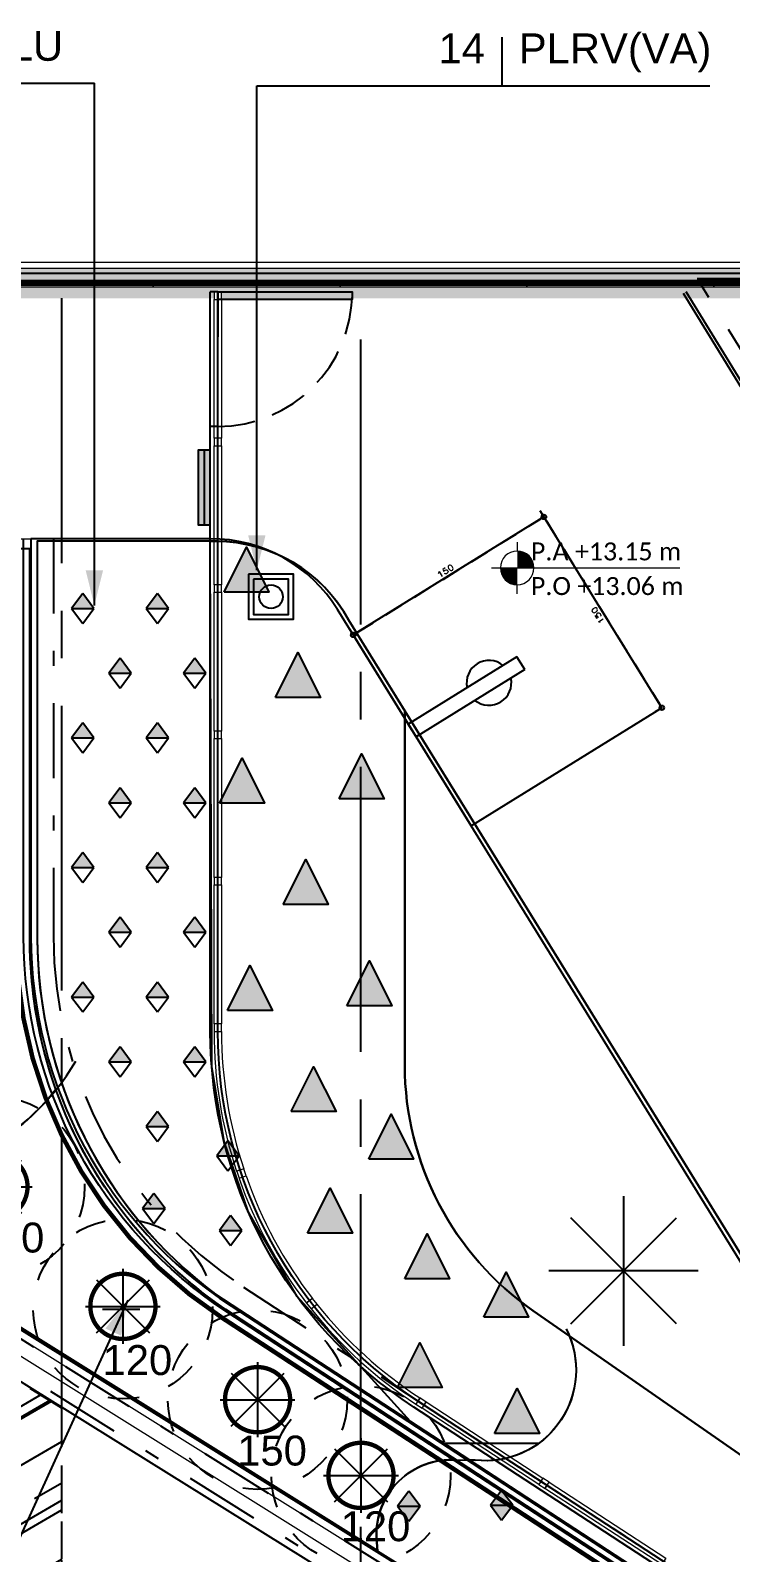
# Model space of a CAD drawing. Extents: x -14.2 to 52.3, y 2.5 to 90.9.
# Drawn here: x 0.9 to 5.59, y 34.2 to 44.37 of the extents above; entities that cross this region are included whole.
import ezdxf
from ezdxf.enums import TextEntityAlignment as Align

# ---------------------------------------------------------------- set-up
doc = ezdxf.new("R2010")
doc.units = 0
for name, pattern in [('HIDDEN', [0.375, 0.25, -0.125]), ('limpo_PINI-PSG-PE-0102-LAZ-R00$0$CENTER2', [28.575, 19.05, -3.175, 3.175, -3.175]), ('limpo_PINI-PSG-PE-0102-LAZ-R00$0$DASHDOT', [1, 0.5, -0.25, 0, -0.25]), ('limpo_PINI-PSG-PE-0102-LAZ-R00$0$HIDDEN', [0.375, 0.25, -0.125]), ('limpo_PINI-PSG-PE-0102-LAZ-R00$0$HIDDEN2', [0.1875, 0.125, -0.0625]), ('LINE-DASHED_1', [0.41664, 0.20828, -0.20836])]:
    doc.linetypes.add(name, pattern=pattern)
for name, color, linetype in [('A_htc_alv', 7, 'Continuous'), ('COPA GERAL', 118, 'HIDDEN'), ('FOR_CONTROL', 2, 'Continuous'), ('LEGENDA', 2, 'Continuous'), ('limpo_PINI-PSG-PE-0102-LAZ-R00$0$PA_CAIX', 1, 'Continuous'), ('limpo_PINI-PSG-PE-0102-LAZ-R00$0$PA_EQUI', 1, 'Continuous'), ('limpo_PINI-PSG-PE-0102-LAZ-R00$0$PA_ESTR', 181, 'limpo_PINI-PSG-PE-0102-LAZ-R00$0$CENTER2'), ('limpo_PINI-PSG-PE-0102-LAZ-R00$0$PA_EXTE_1', 1, 'Continuous'), ('limpo_PINI-PSG-PE-0102-LAZ-R00$0$PA_EXTE_2', 2, 'Continuous'), ('limpo_PINI-PSG-PE-0102-LAZ-R00$0$PA_EXTE_3', 3, 'Continuous'), ('limpo_PINI-PSG-PE-0102-LAZ-R00$0$PA_INST_ELET', 162, 'Continuous'), ('limpo_PINI-PSG-PE-0102-LAZ-R00$0$PA_INST_HIDR', 162, 'Continuous'), ('limpo_PINI-PSG-PE-0102-LAZ-R00$0$PA_PROJ_I', 2, 'limpo_PINI-PSG-PE-0102-LAZ-R00$0$DASHDOT'), ('limpo_PINI-PSG-PE-0102-LAZ-R00$0$PA_SOLI_7', 254, 'Continuous'), ('limpo_PINI-PSG-PE-0102-LAZ-R00$0$PA_TXTU', 11, 'Continuous'), ('limpo_PINI-PSG-PE-0102-LAZ-R00$0$XR_ARQT', 7, 'Continuous'), ('PLANTIO1', 2, 'Continuous'), ('XR_ARQT', 7, 'Continuous')]:
    doc.layers.add(name, color=color, linetype=linetype)
for name, color, linetype, lineweight in [('limpo_PINI-PSG-PE-0102-LAZ-R00$0$A-DETL', 1, 'Continuous', 5), ('limpo_PINI-PSG-PE-0102-LAZ-R00$0$A-GLAZ-CURT', 52, 'Continuous', 5), ('limpo_PINI-PSG-PE-0102-LAZ-R00$0$A-GLAZ-CWMG', 1, 'Continuous', 5), ('limpo_PINI-PSG-PE-0102-LAZ-R00$0$A-WALL', 1, 'Continuous', 5), ('limpo_PINI-PSG-PE-0102-LAZ-R00$0$G-ANNO-DIMS', 1, 'Continuous', 5), ('limpo_PINI-PSG-PE-0102-LAZ-R00$0$I-WALL', 2, 'Continuous', 5), ('limpo_PINI-PSG-PE-0102-LAZ-R00$0$S-BEAM', 12, 'Continuous', 5)]:
    doc.layers.add(name, color=color, linetype=linetype, lineweight=lineweight)
doc.layers.add('PA_VEGE_AUX2', color=6, linetype='Continuous', plot=False)
doc.styles.add('ARN_3', font='arialbd.ttf', dxfattribs={"width": 1.25, "height": 0.3})
doc.styles.add('limpo_PINI-PSG-PE-0102-LAZ-R00$0$Calibri_2', font='calibri.ttf', dxfattribs={"height": 0.22})
doc.styles.add('limpo_PINI-PSG-PE-0102-LAZ-R00$0$COTA', font='romans.shx', dxfattribs={"width": 1.25})
doc.styles.add('R80', font='arial.ttf', dxfattribs={"height": 0.2})
doc.styles.add('RMS_2', font='romans.shx', dxfattribs={"width": 1.25, "height": 0.2})
doc.styles.get("Standard").update_dxf_attribs({"font": 'arial.ttf'})
doc.dimstyles.new('limpo_PINI-PSG-PE-0102-LAZ-R00$0$PA25-ARQ_2', dxfattribs={"dimscale": 0.025, "dimtxt": 1.5, "dimasz": 1.25, "dimexe": 0, "dimexo": 2, "dimgap": 0.8, "dimtad": 1, "dimdec": 0, "dimlfac": 100, "dimdsep": 46, "dimtxsty": 'limpo_PINI-PSG-PE-0102-LAZ-R00$0$COTA', "dimblk": 'limpo_PINI-PSG-PE-0102-LAZ-R00$0$_Origin', "dimcen": 2.5, "dimclrd": 256, "dimclre": 256, "dimclrt": 2, "dimadec": 0, "dimazin": 0, "dimtfac": 1, "dimtdec": 0, "dimtix": 1, "dimtmove": 2, "dimatfit": 3, "dimldrblk": 'limpo_PINI-PSG-PE-0102-LAZ-R00$0$setaleader', "dimfxl": 0, "dimarcsym": 0})

# ---------------------------------------------------------------- blocks, each defined once
blk = doc.blocks.new('limpo_PINI-PSG-PE-0102-LAZ-R00$0$DUCHA_2')
for p, q in [((0.854, 0.05), (0, 0.05)), ((0, -0.05), (0, 0.05)), ((0.854, -0.05), (0.854, 0.05)), ((0.854, -0.05), (0, -0.05))]:
    blk.add_line(p, q)
for start, end in [(19.4712, 160.5288), (199.4712, 340.5288)]:
    blk.add_arc((0.604, 0), 0.15, start, end)
blk = doc.blocks.new('limpo_PINI-PSG-PE-0102-LAZ-R00$0$_Origin')
at = {"color": 0, "lineweight": -2}
blk.add_line((0, 0), (-1, 0), dxfattribs=at)
at = {"color": 14, "lineweight": -2}
blk.add_circle((0, 0), 0.5, dxfattribs=at)
blk = doc.blocks.new('*D151')
at = {"layer": 'Defpoints', "linetype": 'limpo_PINI-PSG-PE-0102-LAZ-R00$0$HIDDEN2', "lineweight": -2, "transparency": 16777216}
for p, q in [((-0.05, 1.5), (0, 1.5)), ((0, 1.46875), (0, 0.03125)), ((-0.05, 0), (0, 0))]:
    blk.add_line(p, q, dxfattribs=at)
at = {"layer": 'Defpoints', "color": 0, "linetype": 'limpo_PINI-PSG-PE-0102-LAZ-R00$0$HIDDEN2', "transparency": 16777216}
for p in [(0, 1.5), (0, 0), (0, 0)]:
    blk.add_point(p, dxfattribs=at)
at = {"layer": 'Defpoints', "linetype": 'limpo_PINI-PSG-PE-0102-LAZ-R00$0$HIDDEN2', "lineweight": -2, "transparency": 16777216, "xscale": 0.03125, "yscale": 0.03125, "zscale": 0.03125}
for p, rotation in [((0, 1.5), 90), ((0, 0), 270)]:
    blk.add_blockref('limpo_PINI-PSG-PE-0102-LAZ-R00$0$_Origin', p, dxfattribs=dict(at, rotation=rotation))
at = {"layer": 'Defpoints', "color": 2, "linetype": 'limpo_PINI-PSG-PE-0102-LAZ-R00$0$HIDDEN2', "transparency": 16777216, "insert": (-0.03875, 0.75), "char_height": 0.0375, "attachment_point": 5, "rotation": 90, "style": 'limpo_PINI-PSG-PE-0102-LAZ-R00$0$COTA'}
blk.add_mtext('150', dxfattribs=at)
blk = doc.blocks.new('limpo_PINI-PSG-PE-0102-LAZ-R00$0$setaleader')
h = blk.add_hatch(color=12)
h.paths.add_polyline_path([(-0.11, 0), (0, 0), (-1.05, 1.05), (-1.05, 0.69)])
h.paths.add_polyline_path([(0, 0), (-0.11, 0), (-1.05, -0.69), (-1.05, -1.05)])
at = {"color": 12}
blk.add_line((0, 0), (-1, 0), dxfattribs=at)
blk = doc.blocks.new('*D150')
at = {"layer": 'Defpoints', "linetype": 'limpo_PINI-PSG-PE-0102-LAZ-R00$0$HIDDEN2', "lineweight": -2, "transparency": 16777216}
for p, q in [((-1.5, 1.55), (-1.5, 1.5)), ((0, 1.55), (0, 1.5)), ((-1.46875, 1.5), (-0.03125, 1.5))]:
    blk.add_line(p, q, dxfattribs=at)
at = {"layer": 'Defpoints', "color": 0, "linetype": 'limpo_PINI-PSG-PE-0102-LAZ-R00$0$HIDDEN2', "transparency": 16777216}
for p in [(-1.5, 1.5), (0, 1.5), (0, 1.5)]:
    blk.add_point(p, dxfattribs=at)
at = {"layer": 'Defpoints', "linetype": 'limpo_PINI-PSG-PE-0102-LAZ-R00$0$HIDDEN2', "lineweight": -2, "transparency": 16777216, "xscale": 0.03125, "yscale": 0.03125, "zscale": 0.03125, "rotation": 180}
blk.add_blockref('limpo_PINI-PSG-PE-0102-LAZ-R00$0$_Origin', (-1.5, 1.5), dxfattribs=at)
at = {"layer": 'Defpoints', "linetype": 'limpo_PINI-PSG-PE-0102-LAZ-R00$0$HIDDEN2', "lineweight": -2, "transparency": 16777216, "xscale": 0.03125, "yscale": 0.03125, "zscale": 0.03125}
blk.add_blockref('limpo_PINI-PSG-PE-0102-LAZ-R00$0$_Origin', (0, 1.5), dxfattribs=at)
at = {"layer": 'Defpoints', "color": 2, "linetype": 'limpo_PINI-PSG-PE-0102-LAZ-R00$0$HIDDEN2', "transparency": 16777216, "insert": (-0.75, 1.53875), "char_height": 0.0375, "attachment_point": 5, "style": 'limpo_PINI-PSG-PE-0102-LAZ-R00$0$COTA'}
blk.add_mtext('150', dxfattribs=at)
blk = doc.blocks.new('limpo_PINI-PSG-PE-0102-LAZ-R00$0$AVISO GRADIL PISCINA')
at = {"layer": 'limpo_PINI-PSG-PE-0102-LAZ-R00$0$PA_SOLI_7', "ltscale": 5}
h = blk.add_hatch(color=256, dxfattribs=at)
h.dxf.hatch_style = 1
h.paths.add_polyline_path([(-0.25, -0.041), (0.25, -0.041), (0.25, 0.041), (-0.25, 0.041)])
at = {"layer": 'limpo_PINI-PSG-PE-0102-LAZ-R00$0$PA_EXTE_1'}
blk.add_line((-0.25, 0), (0.25, 0), dxfattribs=at)
blk.add_lwpolyline([(-0.25, 0.041), (-0.25, -0.041), (0.25, -0.041), (0.25, 0.041)], close=True, dxfattribs=at)
blk = doc.blocks.new('limpo_PINI-PSG-PE-0102-LAZ-R00$0$BOTÃO ANTIPÂNICO')
at = {"layer": 'limpo_PINI-PSG-PE-0102-LAZ-R00$0$PA_INST_ELET'}
h = blk.add_hatch(dxfattribs=at)
h.set_pattern_fill('ANGLE', color=256, scale=0.789474)
h.set_pattern_definition([(0, (-310.548, -402.436), (0, 5.514474), [4.010526, -1.50395]), (90, (-310.548, -402.436), (-5.514474, 3e-16), [4.010526, -1.50395])])
edge = h.paths.add_edge_path()
edge.add_arc((0, 0), 0.0789, 0, 360)
for points in [[(-0.15, 0.15), (-0.15, -0.15), (0.15, -0.15), (0.15, 0.15)], [(-0.118, 0.118), (-0.118, -0.118), (0.118, -0.118), (0.118, 0.118)]]:
    blk.add_lwpolyline(points, close=True, dxfattribs=at)
blk.add_circle((0, 0), 0.0789, dxfattribs=at)
blk = doc.blocks.new('limpo_PINI-PSG-PE-0102-LAZ-R00$0$PINI-EST-PE-1101-TQR-R20_rvt-1-5PPE_008_LAZER__P_A_0_09_')
at = {"layer": 'limpo_PINI-PSG-PE-0102-LAZ-R00$0$S-BEAM'}
h = blk.add_hatch(color=50, dxfattribs=at)
h.paths.add_polyline_path([(36620, 18460), (37086, 18460), (37086, 18537), (-15140, 18537), (-15238, 18533), (-15331, 18494), (-15322, 18464), (-15335, 18460), (-6270, 18460), (-6270, 18503), (-6220, 18503), (-6220, 18460), (32600, 18460)])
h.paths.add_polyline_path([(-15199, 18550), (-15129, 18552), (-15151, 18552), (-15199, 18550)])
h.paths.add_polyline_path([(37073, 18582), (37086, 18582), (37086, 18660), (-14942, 18660), (-15123, 18582), (36620, 18582)])
at = {"layer": 'limpo_PINI-PSG-PE-0102-LAZ-R00$0$S-BEAM', "color": 55, "lineweight": 18}
blk.add_line((37086, 18660), (-14942, 18660), dxfattribs=at)
blk = doc.blocks.new('limpo_PINI-PSG-PE-0102-LAZ-R00$0$Parede básica _ DAA_GDC_VID_INFTY - ___-2043452-5PPE_008_LAZER__P_A_0_09_')
at = {"layer": 'limpo_PINI-PSG-PE-0102-LAZ-R00$0$A-WALL'}
for p, q in [((-7927, 18568), (-7927, 18582)), ((-7927, 18582), (-6677, 18582)), ((-7927, 18537), (-7927, 18552)), ((-7927, 18537), (-6677, 18537)), ((-6677, 18582), (-6677, 18568)), ((-6677, 18552), (-6677, 18537))]:
    blk.add_line(p, q, dxfattribs=at)
blk = doc.blocks.new('limpo_PINI-PSG-PE-0102-LAZ-R00$0$Parede básica _ DAA_GDC_VID_INFTY - ___-2043453-5PPE_008_LAZER__P_A_0_09_')
at = {"layer": 'limpo_PINI-PSG-PE-0102-LAZ-R00$0$A-WALL'}
for p, q in [((-6677, 18568), (-6677, 18582)), ((-6677, 18582), (-5427, 18582)), ((-6677, 18537), (-6677, 18552)), ((-6677, 18537), (-5427, 18537)), ((-5427, 18582), (-5427, 18568)), ((-5427, 18552), (-5427, 18537))]:
    blk.add_line(p, q, dxfattribs=at)
blk = doc.blocks.new('limpo_PINI-PSG-PE-0102-LAZ-R00$0$Parede básica _ DAA_GDC_VID_INFTY - ___-2043454-5PPE_008_LAZER__P_A_0_09_')
at = {"layer": 'limpo_PINI-PSG-PE-0102-LAZ-R00$0$A-WALL'}
for p, q in [((-5427, 18568), (-5427, 18582)), ((-5427, 18582), (-4177, 18582)), ((-5427, 18537), (-5427, 18552)), ((-5427, 18537), (-4177, 18537)), ((-4177, 18582), (-4177, 18568)), ((-4177, 18552), (-4177, 18537))]:
    blk.add_line(p, q, dxfattribs=at)
blk = doc.blocks.new('limpo_PINI-PSG-PE-0102-LAZ-R00$0$Parede básica _ DAA_GDC_VID_INFTY - ___-2043455-5PPE_008_LAZER__P_A_0_09_')
at = {"layer": 'limpo_PINI-PSG-PE-0102-LAZ-R00$0$A-WALL'}
for p, q in [((-4177, 18568), (-4177, 18582)), ((-4177, 18582), (-2927, 18582)), ((-4177, 18537), (-4177, 18552)), ((-4177, 18537), (-2927, 18537)), ((-2927, 18582), (-2927, 18568)), ((-2927, 18552), (-2927, 18537))]:
    blk.add_line(p, q, dxfattribs=at)
blk = doc.blocks.new('limpo_PINI-PSG-PE-0102-LAZ-R00$0$Parede básica _ DAA_GDC_VID_INFTY - ___-2043456-5PPE_008_LAZER__P_A_0_09_')
at = {"layer": 'limpo_PINI-PSG-PE-0102-LAZ-R00$0$A-WALL'}
for p, q in [((-2927, 18568), (-2927, 18582)), ((-2927, 18582), (-1677, 18582)), ((-2927, 18537), (-2927, 18552)), ((-2927, 18537), (-1677, 18537)), ((-1677, 18582), (-1677, 18568)), ((-1677, 18552), (-1677, 18537))]:
    blk.add_line(p, q, dxfattribs=at)
blk = doc.blocks.new('limpo_PINI-PSG-PE-0102-LAZ-R00$0$Montante retangular - 50 x 50-2589585-5PPE_008_LAZER__P_A_0_09_')
at = {"layer": 'limpo_PINI-PSG-PE-0102-LAZ-R00$0$A-GLAZ-CWMG'}
for p, q in [((-6270, 18453), (-6220, 18453)), ((-6270, 17524), (-6270, 18453)), ((-6220, 18453), (-6220, 17524)), ((-6220, 17524), (-6270, 17524))]:
    blk.add_line(p, q, dxfattribs=at)
blk = doc.blocks.new('limpo_PINI-PSG-PE-0102-LAZ-R00$0$Montante retangular - 50 x 50-2415401-5PPE_008_LAZER__P_A_0_09_')
at = {"layer": 'limpo_PINI-PSG-PE-0102-LAZ-R00$0$A-GLAZ-CWMG'}
for p, q in [((-50, -25), (-50, 25)), ((-50, 25), (0, 25)), ((0, 25), (0, -25)), ((0, -25), (-50, -25))]:
    blk.add_line(p, q, dxfattribs=at)
blk = doc.blocks.new('limpo_PINI-PSG-PE-0102-LAZ-R00$0$Montante retangular - 50 x 50-2415402-5PPE_008_LAZER__P_A_0_09_')
at = {"layer": 'limpo_PINI-PSG-PE-0102-LAZ-R00$0$A-GLAZ-CWMG'}
for p, q in [((0, 25), (-50, 25)), ((-50, 25), (-50, -25)), ((0, -25), (0, 25)), ((-50, -25), (0, -25))]:
    blk.add_line(p, q, dxfattribs=at)
blk = doc.blocks.new('limpo_PINI-PSG-PE-0102-LAZ-R00$0$Montante retangular - 50 x 50-2415400-5PPE_008_LAZER__P_A_0_09_')
at = {"layer": 'limpo_PINI-PSG-PE-0102-LAZ-R00$0$A-GLAZ-CWMG'}
for p, q in [((-25, -25), (-25, 25)), ((-25, 25), (25, 25)), ((25, 25), (25, -25)), ((25, -25), (-25, -25))]:
    blk.add_line(p, q, dxfattribs=at)
blk = doc.blocks.new('limpo_PINI-PSG-PE-0102-LAZ-R00$0$Montante retangular - 50 x 50-2589560-5PPE_008_LAZER__P_A_0_09_')
at = {"layer": 'limpo_PINI-PSG-PE-0102-LAZ-R00$0$A-GLAZ-CWMG'}
for p, q in [((-1589, 8895), (-1562, 8937)), ((-808, 8386), (-1589, 8895)), ((-1562, 8937), (-781, 8428)), ((-781, 8428), (-808, 8386))]:
    blk.add_line(p, q, dxfattribs=at)
blk = doc.blocks.new('limpo_PINI-PSG-PE-0102-LAZ-R00$0$Parede básica _ DAA_VID - CINZA 2 - ___-2387476-5PPE_008_LAZER__P_A_0_09_')
at = {"layer": 'limpo_PINI-PSG-PE-0102-LAZ-R00$0$A-WALL'}
for p, q in [((-6103, 12577), (-6056, 12594)), ((-5612, 11774), (-5651, 11744))]:
    blk.add_line(p, q, dxfattribs=at)
for radius in [2975, 2925]:
    blk.add_arc((-3295, 13559), radius, 199.2792, 217.6126, dxfattribs=at)
blk = doc.blocks.new('limpo_PINI-PSG-PE-0102-LAZ-R00$0$Parede básica _ DAA_VID - CINZA 2 - ___-2387478-5PPE_008_LAZER__P_A_0_09_')
at = {"layer": 'limpo_PINI-PSG-PE-0102-LAZ-R00$0$A-WALL'}
for p, q in [((-6270, 13559), (-6220, 13559)), ((-6071, 12640), (-6119, 12624))]:
    blk.add_line(p, q, dxfattribs=at)
for radius in [2975, 2925]:
    blk.add_arc((-3295, 13559), radius, 180, 198.3201, dxfattribs=at)
blk = doc.blocks.new('limpo_PINI-PSG-PE-0102-LAZ-R00$0$Montante retangular - 50 x 50-2415403-5PPE_008_LAZER__P_A_0_09_')
at = {"layer": 'limpo_PINI-PSG-PE-0102-LAZ-R00$0$A-GLAZ-CWMG'}
for p, q in [((-25, -25), (-25, 25)), ((-25, 25), (25, 25)), ((25, 25), (25, -25)), ((25, -25), (-25, -25))]:
    blk.add_line(p, q, dxfattribs=at)
blk = doc.blocks.new('limpo_PINI-PSG-PE-0102-LAZ-R00$0$Parede básica _ DAA_VID - CINZA 2 - ___-2589719-5PPE_008_LAZER__P_A_0_09_')
at = {"layer": 'limpo_PINI-PSG-PE-0102-LAZ-R00$0$A-WALL'}
for p, q in [((-5621, 11704), (-5582, 11736)), ((-4892, 11109), (-4920, 11067))]:
    blk.add_line(p, q, dxfattribs=at)
for radius in [2975, 2925]:
    blk.add_arc((-3295, 13559), radius, 218.5717, 236.8918, dxfattribs=at)
blk = doc.blocks.new('limpo_PINI-PSG-PE-0102-LAZ-R00$0$Elevações de ponto - M_Cota de elevação - Alvo preenchido-23738-5PPE_008_LAZER__P_A_0_09_')
at = {"layer": 'limpo_PINI-PSG-PE-0102-LAZ-R00$0$G-ANNO-DIMS'}
h = blk.add_hatch(color=256, dxfattribs=at)
edge = h.paths.add_edge_path()
edge.add_line((0, 0), (-1.5, 0))
edge.add_arc((0, 0), 1.5, 90, 180, ccw=False)
edge.add_line((0, 1.5), (0, 0))
h = blk.add_hatch(color=256, dxfattribs=at)
edge = h.paths.add_edge_path()
edge.add_line((0, 0), (1.5, 0))
edge.add_arc((0, 0), 1.5, 270, 360, ccw=False)
edge.add_line((0, -1.5), (0, 0))
for p, q in [((0, 2.3), (0, 1.5)), ((-2.3, 0), (14.5, 0)), ((0, -2.3), (0, -1.5))]:
    blk.add_line(p, q, dxfattribs=at)
blk.add_circle((0, 0), 1.5, dxfattribs=at)
blk = doc.blocks.new('limpo_PINI-PSG-PE-0102-LAZ-R00$0$A$C745163c0')
at = {"layer": 'limpo_PINI-PSG-PE-0102-LAZ-R00$0$A-DETL', "color": 1}
blk.add_line((3102, 21215), (-20790, 21215), dxfattribs=at)
at = {"layer": 'limpo_PINI-PSG-PE-0102-LAZ-R00$0$A-WALL', "color": 170, "lineweight": 40}
for p, q in [((-8607, 21083), (-13607, 21083)), ((-13607, 21068), (-8607, 21068)), ((-12357, 21068), (-12357, 21083)), ((-11107, 21068), (-11107, 21083)), ((-9857, 21068), (-9857, 21083)), ((-8607, 21068), (-8607, 21083)), ((-3607, 21083), (-8607, 21083)), ((-8607, 21068), (-3607, 21068))]:
    blk.add_line(p, q, dxfattribs=at)
at = {"layer": 'limpo_PINI-PSG-PE-0102-LAZ-R00$0$A-WALL'}
for p, q in [((-17124, 19368), (-13175, 19368)), ((-7021, 10141), (-18357, 17208)), ((-18302, 17232), (-6994, 10184)), ((-6534, 10722), (-11863, 14197))]:
    blk.add_line(p, q, dxfattribs=at)
for radius in [3000, 2950]:
    blk.add_arc((-10225, 16710), radius, 180, 236.8918, dxfattribs=at)
at = {"layer": 'limpo_PINI-PSG-PE-0102-LAZ-R00$0$I-WALL'}
blk.add_line((-7074, 10056), (-18377, 17102), dxfattribs=at)
at = {"lineweight": 5}
blk.add_blockref('limpo_PINI-PSG-PE-0102-LAZ-R00$0$PINI-EST-PE-1101-TQR-R20_rvt-1-5PPE_008_LAZER__P_A_0_09_', (-5680, 2515), dxfattribs=at)
at = {"layer": 'limpo_PINI-PSG-PE-0102-LAZ-R00$0$A-GLAZ-CURT'}
for name in ['limpo_PINI-PSG-PE-0102-LAZ-R00$0$Parede básica _ DAA_GDC_VID_INFTY - ___-2043452-5PPE_008_LAZER__P_A_0_09_', 'limpo_PINI-PSG-PE-0102-LAZ-R00$0$Parede básica _ DAA_GDC_VID_INFTY - ___-2043453-5PPE_008_LAZER__P_A_0_09_', 'limpo_PINI-PSG-PE-0102-LAZ-R00$0$Parede básica _ DAA_GDC_VID_INFTY - ___-2043454-5PPE_008_LAZER__P_A_0_09_', 'limpo_PINI-PSG-PE-0102-LAZ-R00$0$Parede básica _ DAA_GDC_VID_INFTY - ___-2043455-5PPE_008_LAZER__P_A_0_09_', 'limpo_PINI-PSG-PE-0102-LAZ-R00$0$Parede básica _ DAA_GDC_VID_INFTY - ___-2043456-5PPE_008_LAZER__P_A_0_09_', 'limpo_PINI-PSG-PE-0102-LAZ-R00$0$Parede básica _ DAA_VID - CINZA 2 - ___-2387478-5PPE_008_LAZER__P_A_0_09_', 'limpo_PINI-PSG-PE-0102-LAZ-R00$0$Parede básica _ DAA_VID - CINZA 2 - ___-2387476-5PPE_008_LAZER__P_A_0_09_', 'limpo_PINI-PSG-PE-0102-LAZ-R00$0$Parede básica _ DAA_VID - CINZA 2 - ___-2589719-5PPE_008_LAZER__P_A_0_09_']:
    blk.add_blockref(name, (-5680, 2515), dxfattribs=at)
at = {"layer": 'limpo_PINI-PSG-PE-0102-LAZ-R00$0$A-GLAZ-CWMG', "extrusion": (0, 0, -1)}
for name, p, rotation in [('limpo_PINI-PSG-PE-0102-LAZ-R00$0$Montante retangular - 50 x 50-2415401-5PPE_008_LAZER__P_A_0_09_', (11925, 21018), 90), ('limpo_PINI-PSG-PE-0102-LAZ-R00$0$Montante retangular - 50 x 50-2415400-5PPE_008_LAZER__P_A_0_09_', (11925, 20014), 90), ('limpo_PINI-PSG-PE-0102-LAZ-R00$0$Montante retangular - 50 x 50-2415400-5PPE_008_LAZER__P_A_0_09_', (11925, 19035), 90), ('limpo_PINI-PSG-PE-0102-LAZ-R00$0$Montante retangular - 50 x 50-2415400-5PPE_008_LAZER__P_A_0_09_', (11925, 18057), 90), ('limpo_PINI-PSG-PE-0102-LAZ-R00$0$Montante retangular - 50 x 50-2415400-5PPE_008_LAZER__P_A_0_09_', (11925, 17078), 90), ('limpo_PINI-PSG-PE-0102-LAZ-R00$0$Montante retangular - 50 x 50-2415403-5PPE_008_LAZER__P_A_0_09_', (11767, 15124), 251.2001797738823), ('limpo_PINI-PSG-PE-0102-LAZ-R00$0$Montante retangular - 50 x 50-2415403-5PPE_008_LAZER__P_A_0_09_', (11296, 14254), 231.9080169416932), ('limpo_PINI-PSG-PE-0102-LAZ-R00$0$Montante retangular - 50 x 50-2415400-5PPE_008_LAZER__P_A_0_09_', (9743, 13053), 213.1081967155757)]:
    blk.add_blockref(name, p, dxfattribs=dict(at, rotation=rotation))
at = {"layer": 'limpo_PINI-PSG-PE-0102-LAZ-R00$0$A-GLAZ-CWMG'}
for name, p in [('limpo_PINI-PSG-PE-0102-LAZ-R00$0$Montante retangular - 50 x 50-2589585-5PPE_008_LAZER__P_A_0_09_', (-5680, 2515)), ('limpo_PINI-PSG-PE-0102-LAZ-R00$0$Montante retangular - 50 x 50-2589585-5PPE_008_LAZER__P_A_0_09_', (-5680, 1536)), ('limpo_PINI-PSG-PE-0102-LAZ-R00$0$Montante retangular - 50 x 50-2589585-5PPE_008_LAZER__P_A_0_09_', (-5680, 558)), ('limpo_PINI-PSG-PE-0102-LAZ-R00$0$Montante retangular - 50 x 50-2589585-5PPE_008_LAZER__P_A_0_09_', (-5680, -421)), ('limpo_PINI-PSG-PE-0102-LAZ-R00$0$Montante retangular - 50 x 50-2589585-5PPE_008_LAZER__P_A_0_09_', (-5680, -1400)), ('limpo_PINI-PSG-PE-0102-LAZ-R00$0$Montante retangular - 50 x 50-2589560-5PPE_008_LAZER__P_A_0_09_', (-8969, 4660)), ('limpo_PINI-PSG-PE-0102-LAZ-R00$0$Montante retangular - 50 x 50-2589560-5PPE_008_LAZER__P_A_0_09_', (-8147, 4124))]:
    blk.add_blockref(name, p, dxfattribs=at)
for p, rotation in [((-11925, 16074), 270), ((-10586, 13603), 146.8918032844242)]:
    blk.add_blockref('limpo_PINI-PSG-PE-0102-LAZ-R00$0$Montante retangular - 50 x 50-2415402-5PPE_008_LAZER__P_A_0_09_', p, dxfattribs=dict(at, rotation=rotation))
at = {"layer": 'limpo_PINI-PSG-PE-0102-LAZ-R00$0$G-ANNO-DIMS', "extrusion": (0, 0, -1), "xscale": 74.99999999999996, "yscale": 74.99999999999996, "zscale": 74.99999999999996, "rotation": 180}
blk.add_blockref('limpo_PINI-PSG-PE-0102-LAZ-R00$0$Elevações de ponto - M_Cota de elevação - Alvo preenchido-23738-5PPE_008_LAZER__P_A_0_09_', (9922, 19173), dxfattribs=at)
at = {"layer": 'limpo_PINI-PSG-PE-0102-LAZ-R00$0$G-ANNO-DIMS', "insert": (-9830, 19343), "char_height": 120, "width": 1240.98, "attachment_point": 1, "line_spacing_factor": 1.158048, "style": 'limpo_PINI-PSG-PE-0102-LAZ-R00$0$Calibri_2'}
blk.add_mtext('P.A +13.15 m\\PP.O +13.06 m', dxfattribs=at)
blk = doc.blocks.new('PL01')
at = {"layer": 'PLANTIO1'}
for p, q in [((0, 0.5), (0, -0.5)), ((-0.354, -0.354), (0.354, 0.354)), ((0.354, -0.354), (-0.354, 0.354)), ((0.5, 0), (-0.5, 0))]:
    blk.add_line(p, q, dxfattribs=at)
blk.add_lwpolyline([(-0.179, 0.019, 0.1, 0.1, 1), (-0.179, 0.019, 0, 0, 0)], format="xyseb", dxfattribs=at)
blk = doc.blocks.new('PL52')
at = {"layer": 'PLANTIO1'}
for p, q in [((0, 0.1), (-0.075, 0)), ((-0.075, 0), (0, -0.1)), ((-0.075, 0), (0.075, 0)), ((0.075, 0), (0, 0.1)), ((0, -0.1), (0.075, 0))]:
    blk.add_line(p, q, dxfattribs=at)
blk.add_lwpolyline([(-0.107, -0.018, 0.1, 0.1, 1), (-0.107, -0.018, 0, 0, 0)], format="xyseb", dxfattribs=at)
for points in [[(0, 0.1), (-0.075, 0), (0.075, 0)], [(-0.075, 0), (0.075, 0), (0, -0.1)]]:
    blk.add_solid(points, dxfattribs=at)
blk = doc.blocks.new('SETA')
blk.add_solid([(0, 0), (0.234, -0.058), (0.234, 0.058)])
blk = doc.blocks.new('PL36')
at = {"layer": 'PLANTIO1'}
blk.add_lwpolyline([(-0.15, -0.1), (0, 0.2), (0.15, -0.1)], close=True, dxfattribs=at)
blk.add_lwpolyline([(-0.107, 0.032, 0.1, 0.1, 1), (-0.107, 0.032, 0, 0, 0)], format="xyseb", dxfattribs=at)
blk.add_solid([(-0.15, -0.1), (0.15, -0.1), (0, 0.2)], dxfattribs=at)
blk = doc.blocks.new('SBTITU')
at = {"color": 4, "style": 'ARN_3', "width": 1.25}
blk.add_attdef('TÍTULO', (0.46, -4.18), '', height=3, dxfattribs=at)
at = {"color": 2, "style": 'RMS_2', "width": 1.25}
blk.add_attdef('ESCALA', (0.1, -8.66), '', height=2, dxfattribs=at)
blk = doc.blocks.new('*U63')
for p, q in [((0, 0.137), (0, -0.137)), ((-0.137, 0), (0.137, 0))]:
    blk.add_line(p, q)
at = {"linetype": 'LINE-DASHED_1'}
blk.add_circle((0, 0), 0.6, dxfattribs=at)
ref = blk.add_blockref('SBTITU', (-0.173, 0.095), dxfattribs=dict(xscale=0.08, yscale=0.08, zscale=0.08))
ref.add_attrib('TÍTULO', '150', dxfattribs={"color": 184, "height": 0.2}).set_placement((-0.136, -0.24), align=Align.TOP_LEFT)
blk = doc.blocks.new('*U64')
for p, q in [((0, 0.137), (0, -0.137)), ((-0.137, 0), (0.137, 0))]:
    blk.add_line(p, q)
at = {"linetype": 'LINE-DASHED_1'}
blk.add_circle((0, 0), 0.6, dxfattribs=at)
ref = blk.add_blockref('SBTITU', (-0.173, 0.095), dxfattribs=dict(xscale=0.08, yscale=0.08, zscale=0.08))
ref.add_attrib('TÍTULO', '120', dxfattribs={"color": 184, "height": 0.2}).set_placement((-0.136, -0.24), align=Align.TOP_LEFT)
blk = doc.blocks.new('PL51')
at = {"layer": 'PLANTIO1'}
for p, q in [((0, 0.1), (-0.075, 0)), ((-0.075, 0), (0, -0.1)), ((-0.075, 0), (0.075, 0)), ((0.075, 0), (0, 0.1)), ((0, -0.1), (0.075, 0))]:
    blk.add_line(p, q, dxfattribs=at)
blk.add_lwpolyline([(-0.107, -0.018, 0.1, 0.1, 1), (-0.107, -0.018, 0, 0, 0)], format="xyseb", dxfattribs=at)
blk.add_solid([(0, 0.1), (-0.075, 0), (0.075, 0)], dxfattribs=at)
blk = doc.blocks.new('PL16')
at = {"layer": 'PLANTIO1'}
for p, q in [((0, 0.25), (0, -0.25)), ((-0.177, 0.177), (0.177, -0.177)), ((-0.177, -0.177), (0.177, 0.177)), ((-0.25, 0), (0.25, 0))]:
    blk.add_line(p, q, dxfattribs=at)
at = {"layer": 'PLANTIO1', "const_width": 0.0291}
blk.add_lwpolyline([(-0.218, 0, 1), (0.218, 0, 1)], format="xyb", close=True, dxfattribs=at)
at = {"layer": 'PLANTIO1'}
blk.add_lwpolyline([(-0.179, 0.019, 0.1, 0.1, 1), (-0.179, 0.019, 0, 0, 0)], format="xyseb", dxfattribs=at)
blk = doc.blocks.new('limpo_PINI-PSG-PE-0102-LAZ-R00$0$DUCHA ESPACO1')
at = {"layer": 'Defpoints'}
blk.add_lwpolyline([(-1.5, 0), (0, 0), (0, 1.5), (-1.5, 1.5)], close=True, dxfattribs=at)
at = {"layer": 'limpo_PINI-PSG-PE-0102-LAZ-R00$0$PA_INST_HIDR'}
blk.add_blockref('limpo_PINI-PSG-PE-0102-LAZ-R00$0$DUCHA_2', (-1.5, 0.75), dxfattribs=at)
at = {"layer": 'Defpoints', "color": 252, "linetype": 'limpo_PINI-PSG-PE-0102-LAZ-R00$0$HIDDEN2'}
dim = blk.add_linear_dim(base=(0, 1.5), p1=(-1.5, 1.5), p2=(0, 1.5), dimstyle='limpo_PINI-PSG-PE-0102-LAZ-R00$0$PA25-ARQ_2', dxfattribs=at)
dim.commit()
dim.dimension.update_dxf_attribs({"geometry": '*D150', "text_midpoint": (-0.75, 1.539)})
dim = blk.add_linear_dim(base=(0, 0), p1=(0, 1.5), p2=(0, 0), angle=90, dimstyle='limpo_PINI-PSG-PE-0102-LAZ-R00$0$PA25-ARQ_2', dxfattribs=at)
dim.commit()
dim.dimension.update_dxf_attribs({"geometry": '*D151', "text_midpoint": (-0.039, 0.75)})
blk = doc.blocks.new('limpo_PINI-PSG-PE-0102-LAZ-R00')
at = {"layer": 'limpo_PINI-PSG-PE-0102-LAZ-R00$0$XR_ARQT', "xscale": 0.001000000000038553, "yscale": 0.001000000000038553, "zscale": 0.001000000000038553}
blk.add_blockref('limpo_PINI-PSG-PE-0102-LAZ-R00$0$A$C745163c0', (14.124, 21.592), dxfattribs=at)
at = {"layer": 'limpo_PINI-PSG-PE-0102-LAZ-R00$0$PA_TXTU'}
h = blk.add_hatch(dxfattribs=at)
h.set_pattern_fill('AR-RROOF', color=252, scale=0.02, angle=30)
h.paths.add_polyline_path([(-3.15, 37.832), (-3.15, 35.624), (1.156, 33.336), (1.156, 35.152)])
h.paths.add_polyline_path([(3.156, 33.902), (3.155, 32.351), (4.955, 31.418), (5.567, 32.402)])
at = {"layer": 'limpo_PINI-PSG-PE-0102-LAZ-R00$0$PA_CAIX'}
for p, q in [((2.199, 42.61), (2.149, 42.61)), ((2.199, 42.61, 0), (2.199, 42.31, 0)), ((2.199, 41.71), (2.149, 41.71))]:
    blk.add_line(p, q, dxfattribs=at)
blk.add_lwpolyline([(2.199, 42.61), (3.099, 42.61), (3.099, 42.56), (2.199, 42.56)], close=True, dxfattribs=at)
at = {"layer": 'limpo_PINI-PSG-PE-0102-LAZ-R00$0$PA_CAIX', "linetype": 'limpo_PINI-PSG-PE-0102-LAZ-R00$0$HIDDEN'}
blk.add_arc((2.199, 42.61), 0.9, 270, 0, dxfattribs=at)
at = {"layer": 'limpo_PINI-PSG-PE-0102-LAZ-R00$0$PA_ESTR', "ltscale": 0.1}
for points in [[(1.156, 29.366), (1.156, 42.567)], [(3.156, 28.957), (3.156, 42.567)]]:
    blk.add_lwpolyline(points, dxfattribs=at)
at = {"layer": 'limpo_PINI-PSG-PE-0102-LAZ-R00$0$PA_EXTE_1'}
for points in [[(-6.797, 42.735), (46.794, 42.735, -0.456882), (47.794, 41.581), (42.795, 6.973, -0.372795), (41.484, 5.837), (17.261, 5.837)], [(-6.797, 42.685), (46.794, 42.685, -0.456882), (47.744, 41.588), (42.746, 6.98, -0.372795), (41.484, 5.887), (17.261, 5.887)], [(39.503, 26.54), (39.12, 26.54, -0.297475), (38.754, 26.779), (36.479, 31.953, 0.256356), (35.296, 32.861), (20.325, 35.166, 0.107319), (18.207, 35.036), (8.655, 32.342, -0.190923), (7.666, 32.444), (3.511, 35.154, -0.253465), (2.149, 37.666), (2.149, 42.61)], [(39.503, 26.59), (39.12, 26.59, -0.297475), (38.8, 26.799), (36.525, 31.973, 0.256356), (35.304, 32.91), (20.333, 35.215, 0.107319), (18.194, 35.084), (8.642, 32.39, -0.190438), (7.691, 32.487), (3.538, 35.195, -0.253465), (2.199, 37.666), (2.199, 42.61)]]:
    blk.add_lwpolyline(points, format="xyb", dxfattribs=at)
at = {"layer": 'limpo_PINI-PSG-PE-0102-LAZ-R00$0$PA_EXTE_1', "linetype": 'limpo_PINI-PSG-PE-0102-LAZ-R00$0$HIDDEN'}
blk.add_lwpolyline([(1.156, 33.389), (1.156, 35.147), (-3.15, 37.832), (-3.15, 35.623)], close=True, dxfattribs=at)
at = {"layer": 'limpo_PINI-PSG-PE-0102-LAZ-R00$0$PA_EXTE_2'}
blk.add_lwpolyline([(-4.019, 38.373), (-4.201, 37.424, 0.330983), (-3.386, 35.75), (7.218, 30.247, 0.190653), (9.202, 30.044), (17.658, 32.429), (16.677, 32.939, 0.190736), (15.425, 33.067), (8.965, 31.245, -0.197639), (7.083, 31.463)], format="xyb", close=True, dxfattribs=at)
at = {"layer": 'limpo_PINI-PSG-PE-0102-LAZ-R00$0$PA_EXTE_3'}
for points in [[(39.503, 26.44), (39.137, 26.44, -0.297475), (38.679, 26.739), (36.75, 31.125, 0.256356), (35.606, 32.004), (30.414, 32.803, 0.107319), (29.99, 32.777), (28.814, 32.446, -0.105914), (28.396, 32.419), (16.661, 34.17, 0.105914), (15.406, 34.09), (8.696, 32.198, -0.192229), (7.59, 32.314), (2.261, 35.79, -0.253465), (0.899, 38.302), (0.899, 40.96)], [(24.084, 33.12), (24.332, 34.796, 0.412445), (23.496, 35.931), (19.351, 36.571, 0.122747), (16.943, 36.351), (10.607, 34.143, -0.351495), (5.889, 35.816), (3, 40.486, 0.259799), (2.149, 40.96), (0.949, 40.96, 0.360609)], [(0.949, 40.96), (0.949, 38.302, 0.253465), (2.288, 35.831), (7.615, 32.357, 0.191816), (8.682, 32.246), (15.393, 34.138, -0.105914), (16.668, 34.22), (24.084, 33.12)]]:
    blk.add_lwpolyline(points, format="xyb", dxfattribs=at)
blk.add_lwpolyline([(-4.224, 38.852), (-4.486, 37.478, 0.330983), (-3.52, 35.493), (7.084, 29.99, 0.190653), (9.28, 29.765), (18.442, 32.349), (16.811, 33.196, 0.190736), (15.346, 33.346), (8.891, 31.525, -0.211123), (7.13, 31.776)], format="xyb", close=True, dxfattribs=at)
at = {"layer": 'limpo_PINI-PSG-PE-0102-LAZ-R00$0$PA_INST_ELET', "linetype": 'limpo_PINI-PSG-PE-0102-LAZ-R00$0$HIDDEN2', "const_width": 0.03}
blk.add_lwpolyline([(39.503, 26.39), (39.137, 26.39, -0.297475), (38.633, 26.719), (36.705, 31.105, 0.256356), (35.598, 31.954), (30.406, 32.754, 0.107319), (30.003, 32.729), (28.828, 32.398, -0.105914), (28.389, 32.369), (16.653, 34.121, 0.105914), (15.42, 34.042), (8.71, 32.15, -0.192622), (7.565, 32.271), (2.233, 35.748, -0.253465), (0.849, 38.302), (0.849, 40.96)], format="xyb", dxfattribs=at)
at = {"layer": 'limpo_PINI-PSG-PE-0102-LAZ-R00$0$PA_INST_HIDR'}
for points in [[(38.117, 30.005), (39.746, 30.722), (37.58, 35.648, 0.268396), (35.495, 37.175), (20.273, 38.821, 0.074215), (17.446, 38.706), (11.05, 37.485, -0.311638), (7.495, 39.054), (5.316, 42.6)], [(38.125, 29.987), (39.773, 30.711), (37.598, 35.656, 0.268396), (35.498, 37.195), (20.275, 38.841, 0.074215), (17.443, 38.726), (11.046, 37.505, -0.311638), (7.512, 39.065), (5.333, 42.61)]]:
    blk.add_lwpolyline(points, format="xyb", dxfattribs=at)
at = {"layer": 'limpo_PINI-PSG-PE-0102-LAZ-R00$0$PA_PROJ_I'}
for points in [[(46.892, 42.697), (44.108, 24.447), (39.743, 24.447), (39.743, 26.579), (38.27, 29.93), (39.918, 30.655), (37.699, 35.701, 0.268396), (35.509, 37.304), (20.286, 38.95, 0.074215), (17.422, 38.834), (11.026, 37.613, -0.311638), (7.606, 39.122), (5.407, 42.7)], [(-4.188, 38.77), (-4.437, 37.468, 0.330983), (-3.497, 35.537), (7.107, 30.034, 0.190653), (9.267, 29.813), (18.307, 32.363), (16.788, 33.152, 0.190736), (15.36, 33.298), (8.9, 31.476, -0.196663), (7.207, 31.669)], [(-4.054, 38.455), (-4.25, 37.433, 0.330983), (-3.409, 35.706), (7.195, 30.203, 0.190653), (9.215, 29.996), (17.793, 32.415), (16.7, 32.983, 0.190736), (15.411, 33.115), (8.951, 31.293, -0.197448), (7.109, 31.506)]]:
    blk.add_lwpolyline(points, format="xyb", close=True, dxfattribs=at)
blk.add_lwpolyline([(1.099, 40.96), (1.099, 38.302, 0.253465), (2.37, 35.957), (7.691, 32.487, 0.190438), (8.642, 32.39), (15.352, 34.283, -0.105914), (16.69, 34.368), (24.106, 33.269)], format="xyb", dxfattribs=at)
at = {"layer": 'limpo_PINI-PSG-PE-0102-LAZ-R00$0$PA_EQUI', "rotation": 270}
blk.add_blockref('limpo_PINI-PSG-PE-0102-LAZ-R00$0$AVISO GRADIL PISCINA', (2.108, 41.302), dxfattribs=at)
at = {"layer": 'limpo_PINI-PSG-PE-0102-LAZ-R00$0$PA_EQUI'}
blk.add_blockref('limpo_PINI-PSG-PE-0102-LAZ-R00$0$BOTÃO ANTIPÂNICO', (2.555, 40.572), dxfattribs=at)
at = {"layer": 'limpo_PINI-PSG-PE-0102-LAZ-R00$0$PA_INST_HIDR', "rotation": 31.74630028950704}
blk.add_blockref('limpo_PINI-PSG-PE-0102-LAZ-R00$0$DUCHA ESPACO1', (5.17, 39.83), dxfattribs=at)

msp = doc.modelspace()

# ---------------------------------------------------------------- hatches: boundary and pattern name
at = {"layer": 'A_htc_alv'}
h = msp.add_hatch(dxfattribs=at)
h.set_pattern_fill('ANGLE', color=256)
h.set_pattern_definition([(0, (0, 0), (0, 6.985), [5.08, -1.905]), (90, (0, 0), (-6.985, 4e-16), [5.08, -1.905])])
edge = h.paths.add_edge_path()
edge.add_line((3.032, 40.434), (3.408, 39.827))
edge.add_line((3.408, 39.827), (3.408, 37.458))
edge.add_arc((5.408, 37.458), 2, 180, 235.2242)
edge.add_line((4.267, 35.815), (4.509, 35.647))
edge.add_arc((3.948, 35.419), 0.606, -96.4394, 22.1447, ccw=False)
edge.add_line((3.88, 34.817), (3.843, 34.817))
edge.add_line((3.843, 34.817), (3.447, 35.076))
edge.add_line((3.447, 35.076), (2.687, 35.911))
edge.add_line((2.687, 35.911), (2.36, 36.48))
edge.add_line((2.36, 36.48), (2.199, 36.947))
edge.add_line((2.199, 36.947), (2.117, 37.448))
edge.add_line((2.117, 37.448), (2.107, 40.96))
edge.add_line((2.107, 40.96), (2.146, 40.96))
edge.add_arc((2.146, 39.952), 1.009, 28.608, 90, ccw=False)

# ---------------------------------------------------------------- linework, layer by layer
at = {"layer": 'FOR_CONTROL'}
for points in [[(0.899, 40.91), (-3, 40.91, 0.189421), (-3.647, 40.656), (-3.458, 40.334, 0.116291), (-3.142, 40.001), (-2.496, 39.578, -0.208349), (-2.058, 38.911), (-1.908, 38.039, 0.109716), (-1.744, 37.638, 0.556067), (1.074, 37.294, -0.085944), (0.899, 38.302)], [(0.899, 40.91), (-3, 40.91, 0.189421), (-3.647, 40.656), (-3.458, 40.334, 0.116291), (-3.142, 40.001), (-2.496, 39.578, -0.208349), (-2.058, 38.911), (-1.908, 38.039, 0.109716), (-1.744, 37.638, 0.556067), (1.074, 37.294, -0.085944), (0.899, 38.302)], [(2.107, 40.96), (0.949, 40.96), (0.949, 38.308, 0.236389), (2.142, 35.927), (3.447, 35.076), (2.687, 35.911), (2.36, 36.48), (2.199, 36.947), (2.117, 37.448)], [(2.107, 40.96), (0.949, 40.96), (0.949, 38.308, 0.236389), (2.142, 35.927), (3.447, 35.076), (2.687, 35.911), (2.36, 36.48), (2.199, 36.947), (2.117, 37.448)], [(3.032, 40.434), (3.408, 39.827), (3.408, 37.458, 0.245736), (4.267, 35.815), (4.509, 35.647, -0.569142), (3.88, 34.817), (3.843, 34.817), (3.447, 35.076), (2.687, 35.911), (2.36, 36.48), (2.199, 36.947), (2.117, 37.448), (2.107, 40.96), (2.146, 40.96, -0.27447)], [(24.334, 34.808), (24.309, 34.639), (20.295, 35.257), (19.932, 35.299), (19.566, 35.316, 0.12597), (19.57, 35.464, 0.386138), (19.269, 35.733), (18.141, 35.723, 0.086037), (17.132, 35.539), (15.484, 34.933, 0.120135), (14.414, 34.233), (10.363, 33.234, -0.215453), (7.124, 33.832), (4.267, 35.815, -0.245736), (3.408, 37.458), (3.408, 39.827), (5.915, 35.776, 0.326374), (10.34, 34.05), (16.943, 36.351, -0.129161), (19.476, 36.55), (23.495, 35.931, -0.40886)], [(23.495, 35.931), (19.476, 36.55, 0.129161), (16.943, 36.351), (10.34, 34.05, -0.326374), (5.915, 35.776), (3.408, 39.827), (3.408, 37.458, 0.245736), (4.267, 35.815), (7.124, 33.832, 0.215453), (10.363, 33.234), (14.414, 34.233, -0.120135), (15.484, 34.933), (17.132, 35.539, -0.086037), (18.141, 35.723), (19.269, 35.733, -0.36907), (19.568, 35.482), (19.574, 35.447, 0.02259), (19.572, 35.316, -0.03788), (20.344, 35.249), (24.309, 34.639), (24.334, 34.808, 0.40886)], [(-1.112, 36.923), (3.225, 34.214), (3.22, 34.271, -0.447272), (3.725, 34.819), (3.749, 34.819), (2.261, 35.79, -0.163949), (1.074, 37.294, -0.379512)], [(4.509, 35.647, -0.569142), (3.88, 34.817), (3.843, 34.817), (7.615, 32.357, 0.191816), (8.682, 32.246), (14.56, 33.904, -0.418195), (14.414, 34.233), (10.363, 33.234, -0.215453), (7.124, 33.832)], [(4.509, 35.647, -0.569142), (3.88, 34.817), (3.843, 34.817), (7.615, 32.357, 0.191816), (8.682, 32.246), (14.523, 33.922, -0.371073), (14.414, 34.233), (10.363, 33.234, -0.215453), (7.124, 33.832)], [(3.749, 34.819), (3.725, 34.819, 0.447272), (3.22, 34.271), (3.226, 34.209), (7.13, 31.776, 0.199613), (8.781, 31.497), (8.726, 31.585, -0.271653), (8.711, 32.091), (8.783, 32.223), (8.659, 32.188, -0.185677), (7.59, 32.314)], [(3.749, 34.819), (3.725, 34.819, 0.447272), (3.22, 34.271), (3.226, 34.209), (7.13, 31.776, 0.199613), (8.781, 31.497), (8.726, 31.585, -0.271653), (8.711, 32.091), (8.783, 32.223), (8.659, 32.188, -0.185677), (7.59, 32.314)]]:
    msp.add_lwpolyline(points, format="xyb", close=True, dxfattribs=at)
at = {"layer": 'LEGENDA'}
for p, q in [((4.058, 44.329), (4.058, 44.005)), ((-0.437, 44.022), (1.331, 44.022)), ((1.331, 40.531), (1.331, 44.022)), ((2.418, 40.766), (2.418, 44.005)), ((2.418, 44.005), (3.402, 44.005)), ((3.402, 44.005), (5.45, 44.005)), ((1.555, 35.886), (0.2, 32.919))]:
    msp.add_line(p, q, dxfattribs=at)
at = {"layer": 'PA_VEGE_AUX2'}
for points in [[(0.899, 38.302), (0.899, 40.91), (-3, 40.91, 0.360609), (-3.933, 40.136), (-4.178, 38.824), (7.13, 31.776, 0.212588), (8.886, 31.524), (16.701, 33.728, -0.105914), (17.328, 33.768), (24.033, 32.774), (24.077, 33.071), (16.661, 34.17, 0.105914), (15.406, 34.09), (8.659, 32.188, -0.185677), (7.59, 32.314), (2.261, 35.79, -0.253476)], [(16.668, 34.22), (24.084, 33.12), (24.334, 34.808, 0.408719), (23.496, 35.931), (19.476, 36.55, 0.129162), (16.943, 36.351), (10.34, 34.05, -0.326374), (5.915, 35.776), (3.032, 40.434, 0.273678), (2.149, 40.96), (0.949, 40.96), (0.949, 38.302, 0.235877), (2.142, 35.927), (7.615, 32.357, 0.191816), (8.682, 32.246), (15.393, 34.138, -0.105914)]]:
    msp.add_lwpolyline(points, format="xyb", close=True, dxfattribs=at)
msp.add_lwpolyline([(3.447, 35.076), (2.687, 35.911), (2.36, 36.48), (2.199, 36.947), (2.117, 37.448), (2.107, 40.96)], dxfattribs=at)
for points in [[(-3.644, 40.651), (-3.458, 40.334, 0.116291), (-3.142, 40.001), (-2.496, 39.578, -0.208349), (-2.058, 38.911), (-1.908, 38.039, 0.109716), (-1.744, 37.638, 0.602504), (1.207, 37.484)], [(3.408, 39.827), (3.408, 37.458, 0.245736), (4.267, 35.815), (7.124, 33.832, 0.215453), (10.363, 33.234), (14.414, 34.233)], [(3.408, 39.827), (3.408, 37.458, 0.245736), (4.267, 35.815), (7.124, 33.832, 0.215453), (10.363, 33.234), (14.414, 34.233)], [(4.487, 35.695, -0.598434), (3.88, 34.817)], [(3.226, 34.207), (3.22, 34.271, -0.447272), (3.725, 34.819), (3.88, 34.817)]]:
    msp.add_lwpolyline(points, format="xyb", dxfattribs=at)

# ---------------------------------------------------------------- block references
at = {"layer": 'COPA GERAL'}
for name, p in [('*U63', (0.666, 36.645)), ('*U64', (1.522, 35.826)), ('*U63', (2.423, 35.221)), ('*U64', (3.115, 34.715))]:
    msp.add_blockref(name, p, dxfattribs=at)
at = {"layer": 'LEGENDA'}
for p, rotation in [((2.418, 40.766), 90), ((1.331, 40.531), 90), ((1.555, 35.886), 245.4668693203784)]:
    msp.add_blockref('SETA', p, dxfattribs=dict(at, rotation=rotation))
at = {"layer": 'PLANTIO1'}
for name, p in [('PL36', (2.349, 40.72)), ('PL51', (1.253, 40.511)), ('PL51', (1.753, 40.511)), ('PL36', (2.693, 40.016)), ('PL51', (1.503, 40.078)), ('PL51', (2.003, 40.078)), ('PL51', (1.253, 39.645)), ('PL51', (1.753, 39.645)), ('PL36', (2.319, 39.309)), ('PL36', (3.119, 39.339)), ('PL51', (1.503, 39.212)), ('PL51', (2.003, 39.212)), ('PL51', (1.253, 38.779)), ('PL51', (1.753, 38.779)), ('PL36', (2.745, 38.632)), ('PL51', (1.503, 38.346)), ('PL51', (2.003, 38.346)), ('PL36', (2.372, 37.924)), ('PL36', (3.171, 37.955)), ('PL51', (1.253, 37.913)), ('PL51', (1.753, 37.913)), ('PL51', (1.503, 37.48)), ('PL51', (2.003, 37.48)), ('PL36', (2.798, 37.247)), ('PL51', (1.753, 37.047)), ('PL36', (3.317, 36.93)), ('PL51', (2.225, 36.851)), ('PL16', (0.666, 36.645)), ('PL36', (2.908, 36.435)), ('PL51', (1.729, 36.5)), ('PL01', (4.872, 36.082)), ('PL51', (2.243, 36.353)), ('PL36', (3.558, 36.129)), ('PL16', (1.522, 35.845)), ('PL36', (4.086, 35.873)), ('PL36', (3.509, 35.402)), ('PL16', (2.423, 35.221)), ('PL36', (4.159, 35.096)), ('PL16', (3.115, 34.715)), ('PL52', (3.435, 34.51)), ('PL52', (4.056, 34.515))]:
    msp.add_blockref(name, p, dxfattribs=at)

# ---------------------------------------------------------------- texts
at = {"layer": 'LEGENDA', "style": 'R80'}
for s, p in [('CALU', (1.122, 44.112)), ('14', (3.945, 44.095))]:
    msp.add_text(s, height=0.2, dxfattribs=at).set_placement(p, align=Align.BOTTOM_RIGHT)
msp.add_text('PLRV(VA)', height=0.2, dxfattribs=at).set_placement((4.171, 44.095), align=Align.BOTTOM_LEFT)

# ---------------------------------------------------------------- next in the draw order: block references
at = {"layer": 'XR_ARQT'}
msp.add_blockref('limpo_PINI-PSG-PE-0102-LAZ-R00', (-0.042, 0.017), dxfattribs=at)

doc.saveas('drawing.dxf')
